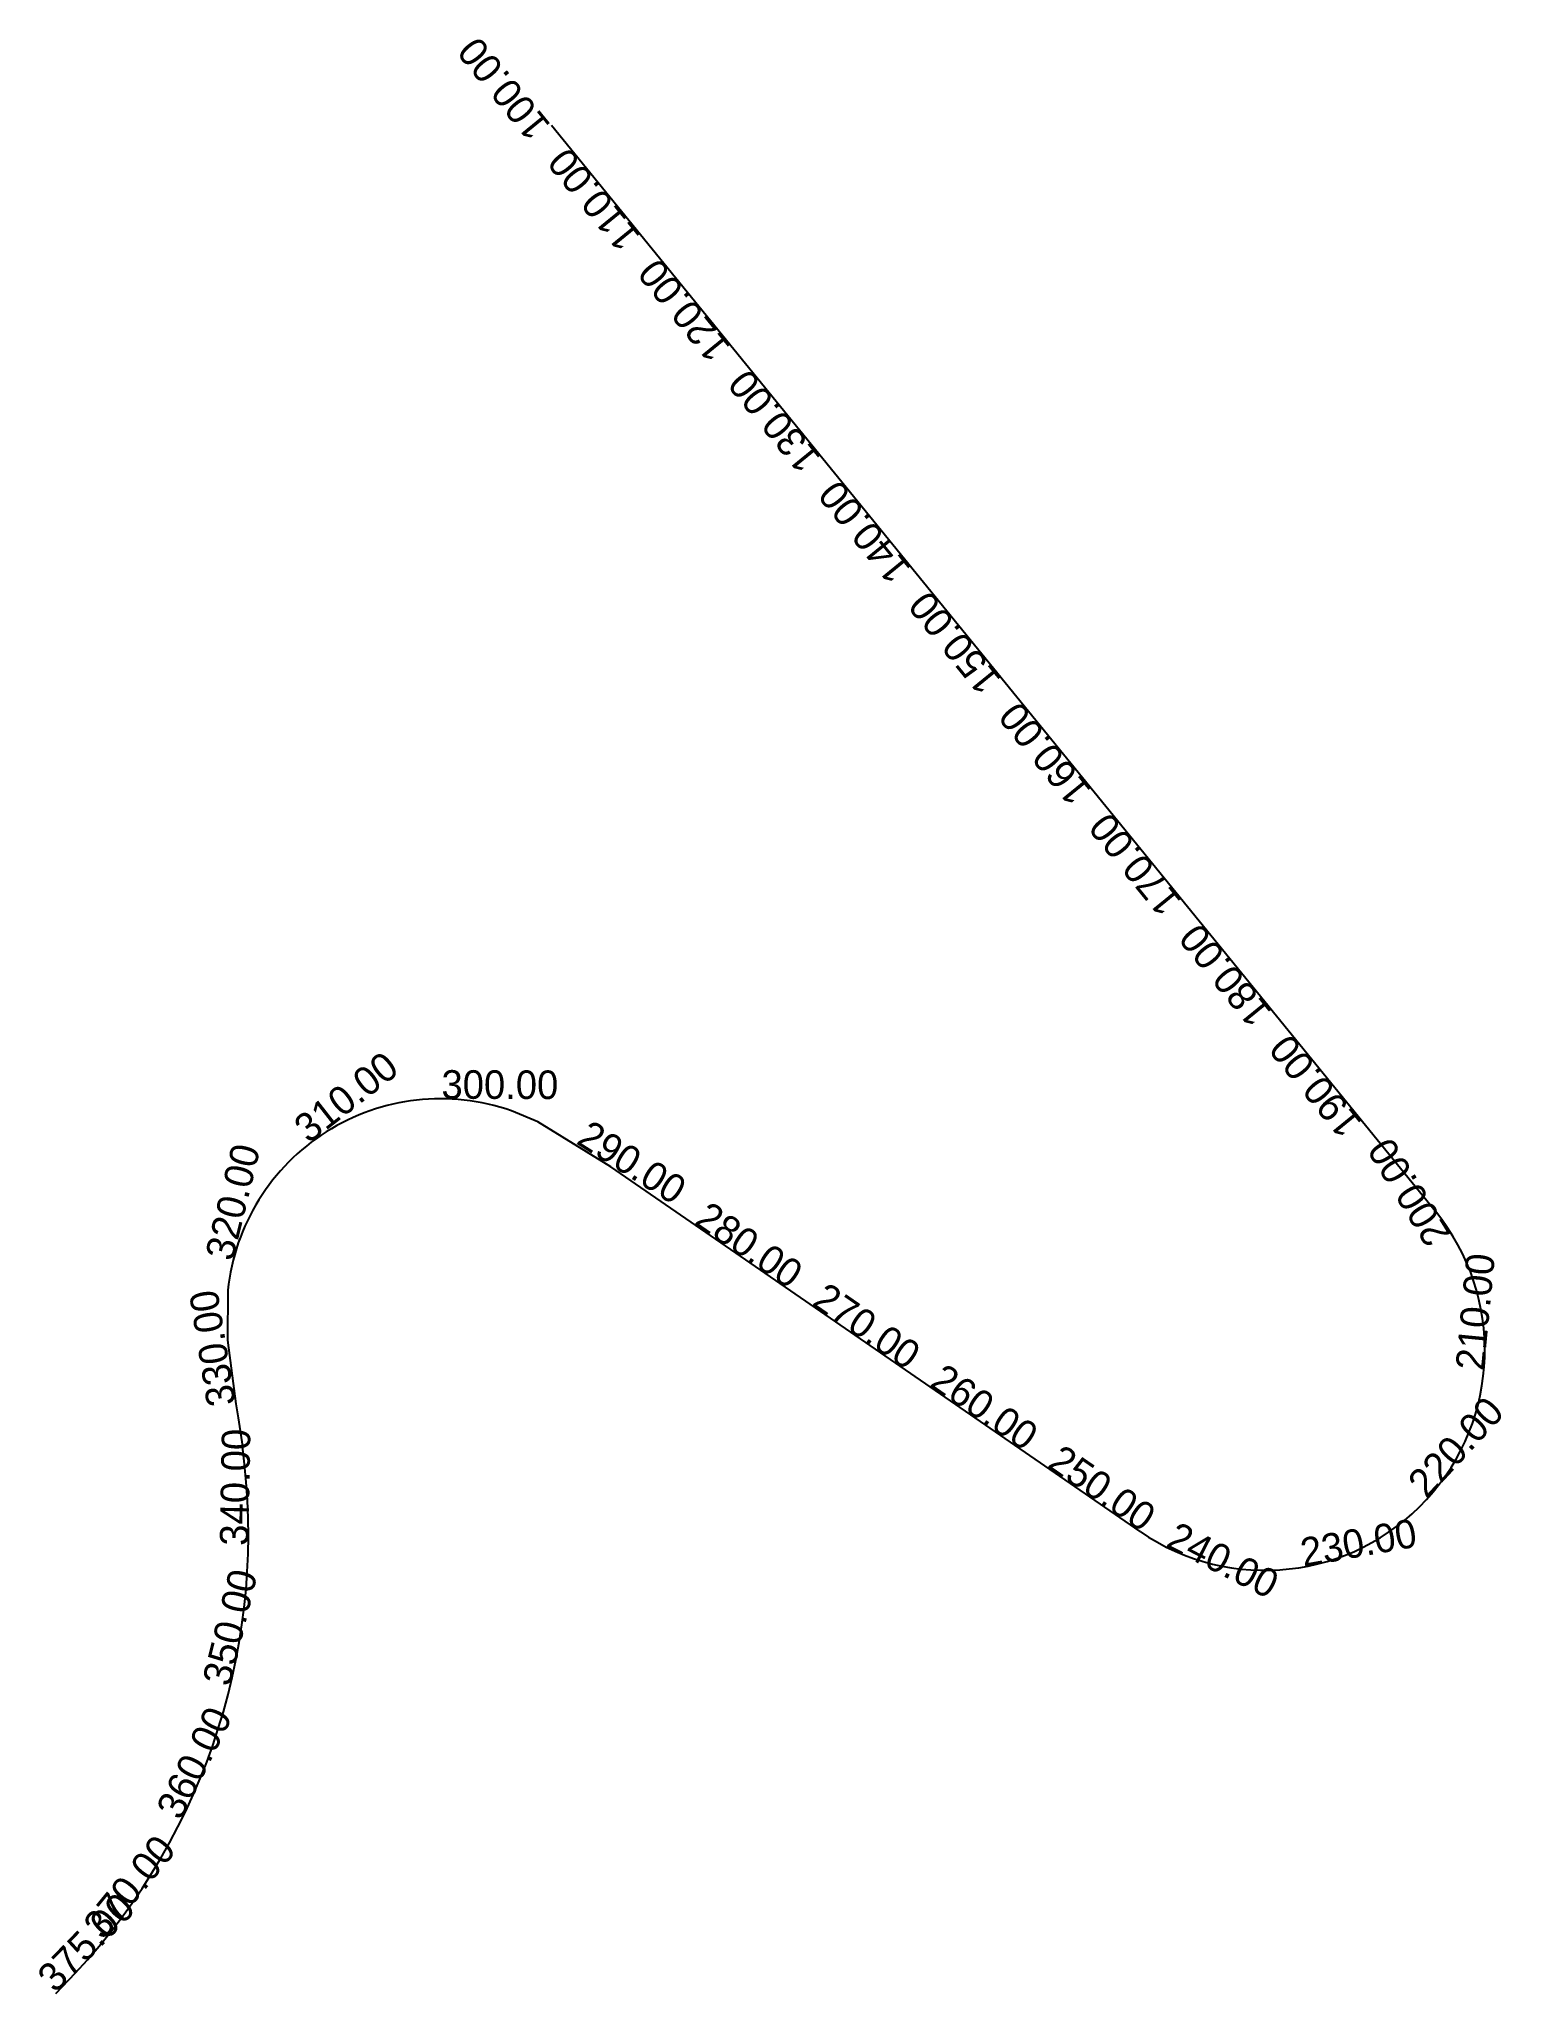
# Model space of a CAD drawing. Extents: x 388301 to 388404, y 804983 to 805120.
import ezdxf

# ---------------------------------------------------------------- set-up
doc = ezdxf.new("R2010")
doc.units = 0
doc.layers.add('B', color=7, linetype='CONTINUOUS')

msp = doc.modelspace()

# ---------------------------------------------------------------- linework, layer by layer
at = {"layer": 'B', "color": 1}
for p, q in [((388336.0329, 805044.2657), (388334.1898, 805045.0395)), ((388341.1333, 805041.1171), (388336.0329, 805044.2657)), ((388341.1333, 805041.1171), (388341.1333, 805041.1171)), ((388314.3248, 805032.4848), (388314.2985, 805028.9897)), ((388314.3248, 805032.4848), (388314.3248, 805032.4848)), ((388314.2985, 805028.9897), (388314.8877, 805024.5299)), ((388315.0466, 805023.5426), (388315.0466, 805023.5426)), ((388315.0466, 805023.5426), (388315.3495, 805021.5657)), ((388303.6489, 804984.681), (388302.2618, 804983.2403)), ((388303.6489, 804984.681), (388303.6489, 804984.681))]:
    msp.add_line(p, q, dxfattribs=at)
at = {"layer": 'B', "color": 1, "linetype": 'CONTINUOUS'}
for points in [[(388337, 805114), (388398.8726, 805038.0014)], [(388378.1957, 805015.595), (388341.1333, 805041.1171)], [(388314.8877, 805024.5299), (388315.0466, 805023.5426)]]:
    msp.add_lwpolyline(points, dxfattribs=at)
at = {"layer": 'B', "color": 1}
for centre, radius, start, end in [((388329.2387, 805030.8801), 15, 70.72664984, 173.85905023), ((388386.9299, 805028.2786), 15.4, 235.44776756, 399.14999887), ((388270.7728, 805015.4082), 45, 316.93509356, 367.86468535)]:
    msp.add_arc(centre, radius, start, end, dxfattribs=at)

# ---------------------------------------------------------------- texts
for s, rotation, p in [('100.00', 129.15, (388337, 805114)), ('110.00', 129.15, (388343.313529, 805106.245043)), ('120.00', 129.15, (388349.627057, 805098.490086)), ('130.00', 129.15, (388355.940586, 805090.73513)), ('140.00', 129.15, (388362.254115, 805082.980173)), ('150.00', 129.15, (388368.567643, 805075.225216)), ('160.00', 129.15, (388374.881172, 805067.470259)), ('170.00', 129.15, (388381.194701, 805059.715302)), ('180.00', 129.15, (388387.50823, 805051.960345)), ('190.00', 129.15, (388393.821758, 805044.205389)), ('310.00', 38.022, (388319.999151, 805042.696645)), ('300.00', 359.825, (388329.284451, 805045.88003)), ('290.00', 327.598, (388338.643249, 805042.78617)), ('200.00', 121.709, (388400.031121, 805036.372919)), ('320.00', 76.22, (388314.670462, 805034.453115)), ('280.00', 325.448, (388346.898555, 805037.147)), ('210.00', 84.504, (388402.259102, 805026.803628)), ('330.00', 99.143, (388314.8877, 805024.5299)), ('270.00', 325.448, (388355.134646, 805031.475421)), ('260.00', 325.448, (388363.370737, 805025.803842)), ('220.00', 47.299, (388398.247381, 805017.834721)), ('340.00', 88.952, (388315.765273, 805014.585155)), ('250.00', 325.448, (388371.606827, 805020.132263)), ('240.00', 332.889, (388379.911824, 805014.570697)), ('230.00', 10.094, (388389.628915, 805013.116961)), ('350.00', 76.22, (388314.477514, 805004.689154)), ('360.00', 63.487, (388311.040366, 804995.320314)), ('370.00', 50.755, (388305.622865, 804986.939393)), ('375.00', 45.661, (388302.2618, 804983.2403))]:
    msp.add_text(s, height=2, rotation=rotation, dxfattribs=at).set_placement(p)

doc.saveas('drawing.dxf')
